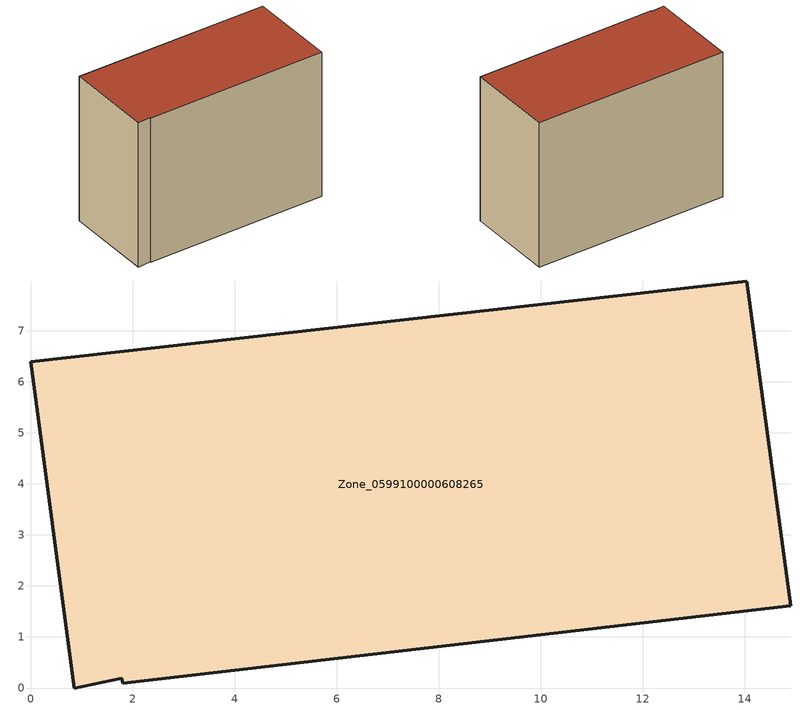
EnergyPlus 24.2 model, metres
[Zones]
Zone_0599100000608265
 floor ground (C_G): 1.79,0.19 0.86,0 0,6.4 14.04,7.98 14.9,1.61 1.8,0.09 z0
 wall outside (C_F): 14.04,7.98 0,6.4 0.86,0 1.79,0.19 1.8,0.09 14.9,1.61 14.04,7.98 z0:11.09
 roof outside (C_R): 1.8,0.09 14.9,1.61 14.04,7.98 0,6.4 0.86,0 1.79,0.19 z11.09
[BUILDING]
Pand.0599100000608265: North Axis=0; Terrain=City; Loads Convergence Tolerance Value=0.04; Temperature Convergence Tolerance Value=0.4; Solar Distribution=FullExterior; Maximum Number of Warmup Days=25; Minimum Number of Warmup Days=1
[Site:Location]
Rotterdam.The.Hague.AP_ZH_NLD Design_Conditions: Latitude=51.96; Longitude=4.45; Time Zone=1; Elevation=-4.5
[SITE:GROUNDTEMPERATURE:BUILDINGSURFACE]
18, 18, 18, 18, 18, 18, 18, 18, 18, 18, 18, 18
[MATERIAL] Thermal Absorptance=0.9; Solar Absorptance=0.7; Visible Absorptance=0.7
Name | Roughness | Thickness | Conductivity | Density | Specific Heat
G.TI.1946 | MediumSmooth | 0.15 | 1 | 540 | 1210
F.TI.1946 | Rough | 0.3 | 0.857143 | 1920 | 840
R.TI.1946 | MediumRough | 0.2 | 0.1 | 1500 | 1000
[CONSTRUCTION]
C_G: G.TI.1946
C_F: F.TI.1946
C_R: R.TI.1946
[ZONE]
Zone_0599100000608265: Type=1; Multiplier=1; Ceiling Height=Autocalculate; Volume=Autocalculate; Floor Area=autocalculate; Part of Total Floor Area=Yes
[ZONEINFILTRATION:DESIGNFLOWRATE]
Infil_Zone_0599100000608265: Zone or ZoneList or Space or SpaceList=Zone_0599100000608265; Schedule=AlwaysOn; Design Flow Rate Calculation Method=Flow/Area; Flow Rate per Floor Area=0.003; Constant Term Coefficient=1; Temperature Term Coefficient=0; Velocity Term Coefficient=0; Velocity Squared Term Coefficient=0
[HVACTEMPLATE:ZONE:IDEALLOADSAIRSYSTEM]
Zone_0599100000608265: Maximum Heating Supply Air Temperature=50; Minimum Cooling Supply Air Temperature=13; Maximum Heating Supply Air Humidity Ratio=0.0156; Minimum Cooling Supply Air Humidity Ratio=0.0077; Heating Limit=NoLimit; Cooling Limit=NoLimit; Dehumidification Control Type=ConstantSensibleHeatRatio; Cooling Sensible Heat Ratio=0.7; Dehumidification Setpoint=60; Humidification Control Type=None; Humidification Setpoint=30; Outdoor Air Method=None; Outdoor Air Flow Rate per Person=0.00944; Outdoor Air Flow Rate per Zone Floor Area=0; Outdoor Air Flow Rate per Zone=0; Demand Controlled Ventilation Type=None; Outdoor Air Economizer Type=NoEconomizer; Heat Recovery Type=None; Sensible Heat Recovery Effectiveness=0.7; Latent Heat Recovery Effectiveness=0.65
[ZONECONTROL:THERMOSTAT]
ThermostatControl_Zone_0599100000608265: Zone or ZoneList=Zone_0599100000608265; Control Type Schedule=DualSetpointControlType; Control 1=Thermostat_Zone_0599100000608265; Temperature Difference Between Cutout And Setpoint=0
[THERMOSTATSETPOINT:DUALSETPOINT]
Thermostat_Zone_0599100000608265: Heating Setpoint Temperature Schedule=HeatingSetpoint_Zone_0599100000608265; Cooling Setpoint Temperature Schedule=CoolingSetpoint_Zone_0599100000608265
[SCHEDULE:COMPACT]
HeatingSetpoint_Zone_0599100000608265: Through: 12/31, For: AllDays, Until: 24:00, 21
CoolingSetpoint_Zone_0599100000608265: Through: 12/31, For: AllDays, Until: 24:00, 24
DualSetpointControlType: Through: 12/31, For: AllDays, Until: 24:00, 4
AlwaysOn: Through: 12/31, For: AllDays, Until: 24:00, 1
